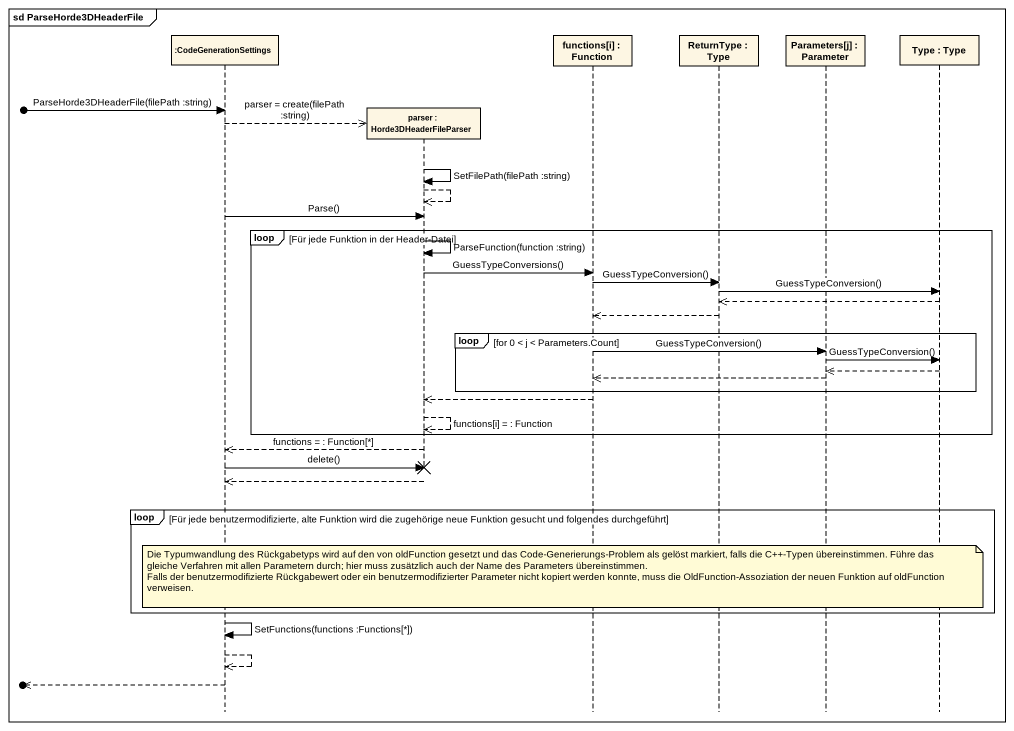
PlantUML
@startuml
mainframe sd ParseHorde3DHeaderFile
hide footbox
participant ":CodeGenerationSettings" as CodeGenerationSettings
participant "parser : Horde3DHeaderFileParser" as parser
participant "functions[i] : Function" as functions_i
participant "ReturnType : Type" as ReturnType
participant "Parameters[j] : Parameter" as Parameters_j
participant "Type : Type" as Type

[o-> CodeGenerationSettings : ParseHorde3DHeaderFile(filePath :string)
CodeGenerationSettings -->> parser ** : parser = create(filePath :string)
parser -> parser : SetFilePath(filePath :string)
parser -->> parser
CodeGenerationSettings -> parser : Parse()
loop Für jede Funktion in der Header-Datei
  parser -> parser : ParseFunction(function :string)
  parser -> functions_i : GuessTypeConversions()
  functions_i -> ReturnType : GuessTypeConversion()
  ReturnType -> Type : GuessTypeConversion()
  Type -->> ReturnType
  ReturnType -->> functions_i
  loop for 0 < j < Parameters.Count
    functions_i -> Parameters_j : GuessTypeConversion()
    Parameters_j -> Type : GuessTypeConversion()
    Type -->> Parameters_j
    Parameters_j -->> functions_i
  end
  functions_i -->> parser
  parser -->> parser : functions[i] = : Function
end
parser -->> CodeGenerationSettings : functions = : Function[*]
CodeGenerationSettings -> parser !! : delete()
parser -->> CodeGenerationSettings
loop Für jede benutzermodifizierte, alte Funktion wird die zugehörige neue Funktion gesucht und folgendes durchgeführt
  note over functions_i
    Die Typumwandlung des Rückgabetyps wird auf den von oldFunction gesetzt und das Code-Generierungs-Problem als gelöst markiert, falls die C++-Typen übereinstimmen. Führe das gleiche Verfahren mit allen Parametern durch; hier muss zusätzlich auch der Name des Parameters übereinstimmen.
    Falls der benutzermodifizierte Rückgabewert oder ein benutzermodifizierter Parameter nicht kopiert werden konnte, muss die OldFunction-Assoziation der neuen Funktion auf oldFunction verweisen.
  end note
end
CodeGenerationSettings -> CodeGenerationSettings : SetFunctions(functions :Functions[*])
CodeGenerationSettings -->> CodeGenerationSettings
[o<<-- CodeGenerationSettings
@enduml
